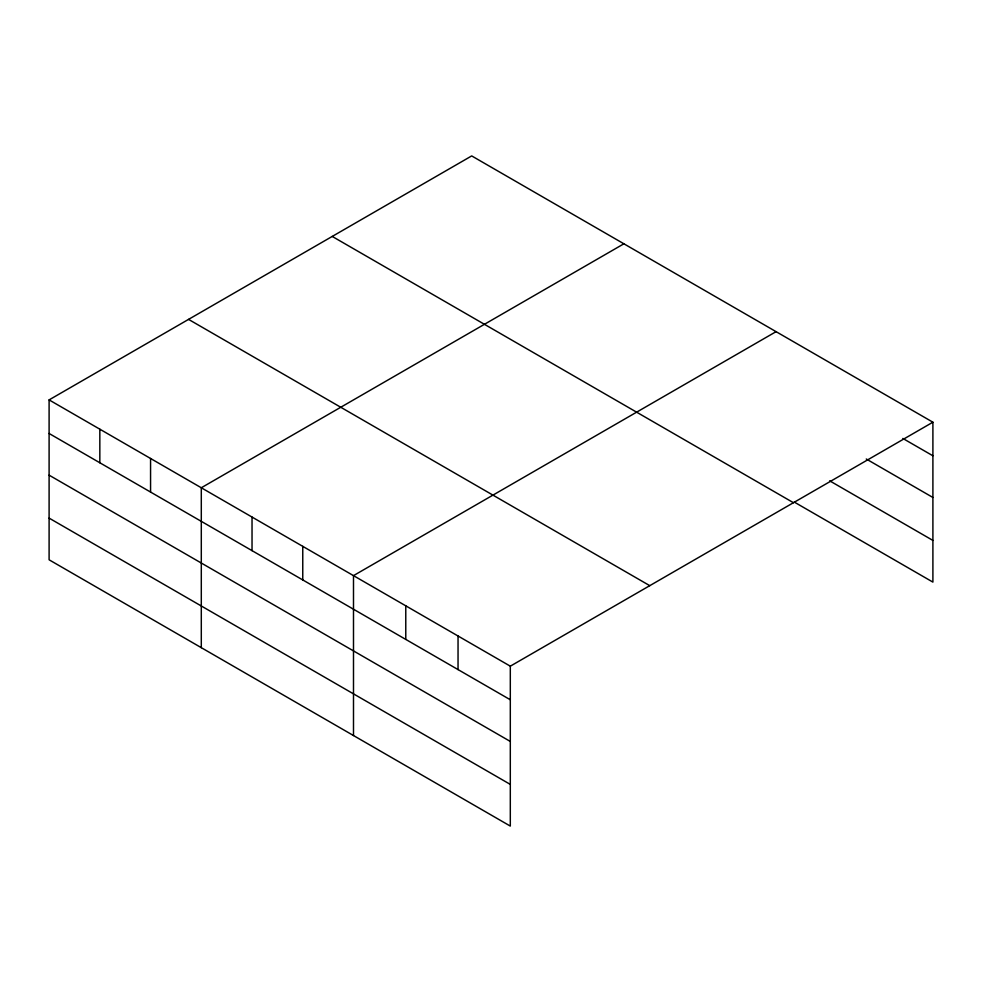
<?xml version="1.0" encoding="UTF-8"?>
<svg xmlns="http://www.w3.org/2000/svg" width="982" height="982" viewBox="0 0 982 982"><rect width="100%" height="100%" fill="white"/><g stroke="black" fill="none" stroke-linecap="round" stroke-linejoin="round"><path stroke-width="1.47" d="M49.1 399.895L510.309 666.177L510.309 826.083L49.1 559.801L49.1 399.895L471.691 155.917L932.9 422.199L932.9 582.105L794.377 502.133M623.889 243.794L201.298 487.772L201.298 647.678M776.087 331.658L353.495 575.636L353.495 735.543M510.309 666.177L932.9 422.199M902.839 438.438L932.9 455.783M866.259 458.999L932.9 497.469M829.667 480.824L932.9 540.419M332.235 236.429L793.444 502.71M188.556 319.383L649.765 585.665M49.1 433.479L510.309 699.761M49.1 475.165L510.309 741.447M49.1 518.115L510.309 784.397M458.042 635.992L458.042 669.589M405.775 605.82L405.775 639.405M302.763 546.348L302.763 579.945M252.03 517.06L252.03 550.644M150.565 458.471L150.565 492.068M99.833 429.183L99.833 462.78"/></g></svg>
